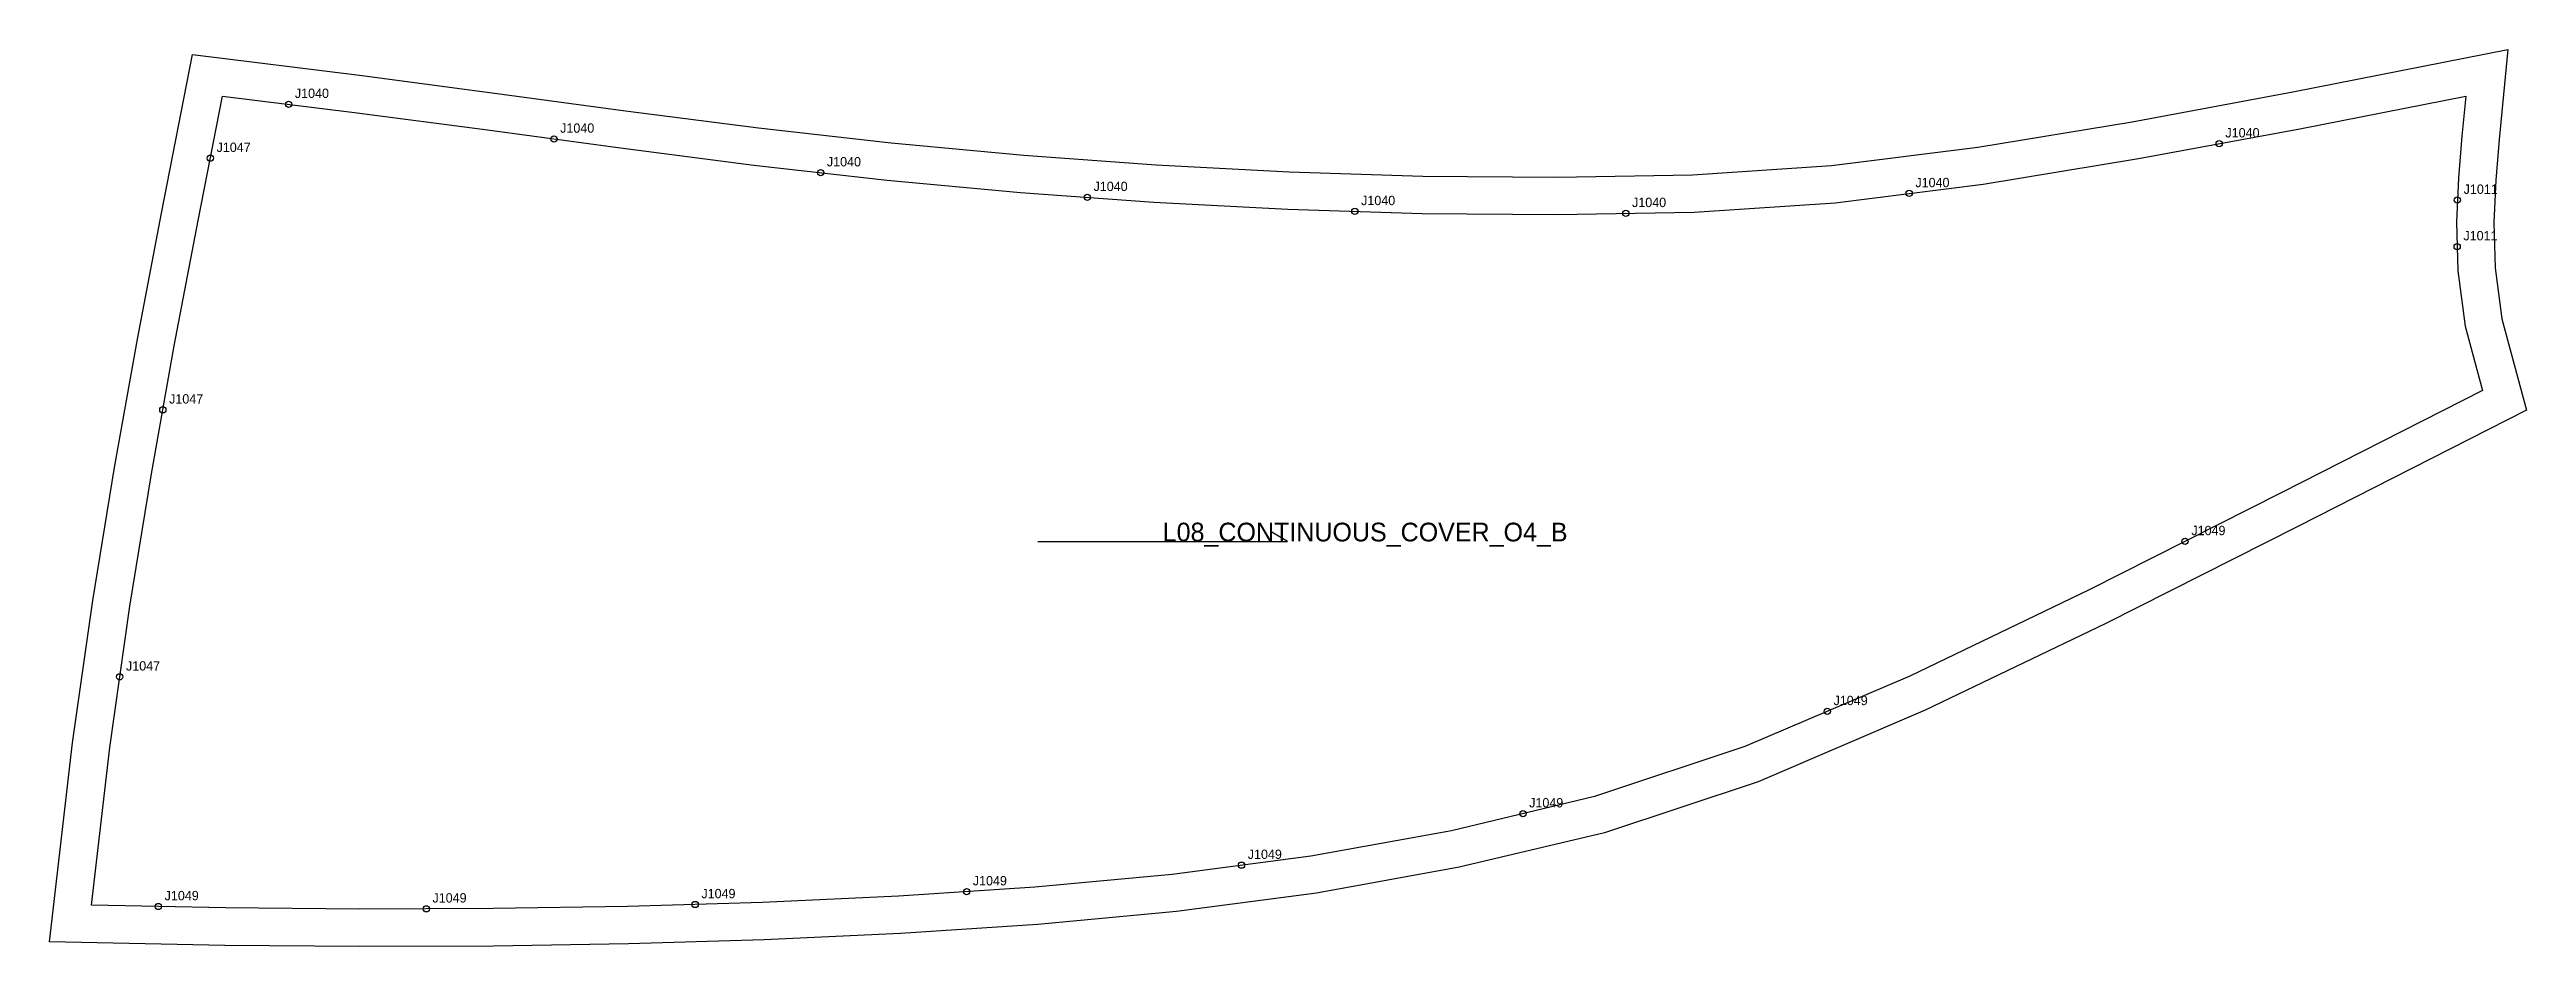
# Model space of a CAD drawing. Header units: millimetres. Extents: x -55 to 738, y -273 to 15.
import ezdxf

# ---------------------------------------------------------------- set-up
doc = ezdxf.new("R2010")
doc.units = ezdxf.units.MM
for name, color, linetype in [('CUT', 1, 'Continuous'), ('GRAIN', 3, 'Continuous'), ('LABEL', 7, 'Continuous'), ('NOTCH', 2, 'Continuous'), ('SEW', 5, 'Continuous')]:
    doc.layers.add(name, color=color, linetype=linetype)

msp = doc.modelspace()

# ---------------------------------------------------------------- linework, layer by layer
at = {"layer": 'CUT'}
msp.add_lwpolyline([(-9.62, 13.29), (43.87, 6.63), (86.45, 1), (129.11, -4.75), (171.75, -10.23), (214.29, -15.04), (256.76, -18.93), (299.27, -22.05), (341.87, -24.32), (384.66, -25.65), (427.76, -25.96), (471.16, -25.24), (515.66, -22.28), (562.56, -16.35), (611.99, -8.25), (663.53, 1.3), (732.44, 14.9), (729.63, -13.94), (728.55, -26.99), (727.98, -40.55), (728.39, -55.11), (730.56, -71.41), (738.4, -100.68), (665.18, -137.95), (603.56, -169.04), (545.74, -196.86), (492.14, -219.77), (442.96, -236.12), (396.32, -247.22), (350.66, -255.45), (305.69, -261.39), (261.27, -265.55), (217.28, -268.42), (173.56, -270.47), (130.1, -271.78), (86.87, -272.44), (43.77, -272.58), (0.72, -272.23), (-55.45, -271.06), (-48.06, -207.27), (-41.61, -161.7), (-34.64, -119.04), (-27.27, -77.92), (-19.59, -37.59), (-9.62, 13.29)], close=True, dxfattribs=at)
at = {"layer": 'GRAIN'}
for p, q in [((261.32, -142.76), (341.32, -142.76)), ((341.32, -142.76), (336.32, -139.76))]:
    msp.add_line(p, q, dxfattribs=at)
at = {"layer": 'NOTCH'}
for centre in [(21.17, -2.63), (106.2, -13.77), (639.92, -15.28), (-3.91, -19.93), (191.69, -24.56), (277.15, -32.46), (540.55, -31.23), (362.9, -36.98), (449.74, -37.6), (716.27, -33.36), (716.19, -48.27), (-19.14, -100.58), (629, -142.76), (-32.95, -186.15), (514.33, -197.24), (416.77, -230.02), (326.57, -246.53), (238.46, -255.01), (-20.56, -259.78), (65.28, -260.51), (151.46, -259.13)]:
    msp.add_circle(centre, 1, dxfattribs=at)
at = {"layer": 'SEW'}
msp.add_lwpolyline([(0, 0), (42.34, -5.27), (84.86, -10.89), (127.55, -16.64), (170.31, -22.14), (213.06, -26.98), (255.78, -30.89), (298.51, -34.02), (341.37, -36.31), (384.43, -37.64), (427.81, -37.96), (471.66, -37.23), (516.81, -34.23), (564.29, -28.22), (614.05, -20.08), (665.78, -10.48), (718.93, 0), (717.68, -12.86), (716.57, -26.24), (715.98, -40.47), (716.41, -56.08), (718.77, -73.77), (724.3, -94.39), (659.75, -127.24), (598.26, -158.27), (540.78, -185.93), (487.88, -208.54), (439.67, -224.56), (393.87, -235.47), (348.81, -243.59), (304.34, -249.47), (260.32, -253.59), (216.6, -256.44), (173.1, -258.48), (129.83, -259.78), (86.76, -260.44), (43.8, -260.58), (0.89, -260.23), (-42.02, -259.34), (-36.16, -208.8), (-29.74, -163.51), (-22.81, -121.06), (-15.47, -80.1), (-7.81, -39.87)], close=True, dxfattribs=at)

# ---------------------------------------------------------------- texts
at = {"layer": 'LABEL'}
for s, height, p in [('J1040', 3, (23.17, -0.63)), ('J1047', 3, (-1.91, -17.93)), ('J1040', 3, (108.2, -11.77)), ('J1040', 3, (641.92, -13.28)), ('J1040', 3, (193.69, -22.56)), ('J1040', 3, (279.15, -30.46)), ('J1040', 3, (542.55, -29.23)), ('J1011', 3, (718.27, -31.36)), ('J1040', 3, (364.9, -34.98)), ('J1040', 3, (451.74, -35.6)), ('J1011', 3, (718.19, -46.27)), ('J1047', 3, (-17.14, -98.58)), ('L08_CONTINUOUS_COVER_O4_B', 6, (301.32, -142.76)), ('J1049', 3, (631, -140.76)), ('J1047', 3, (-30.95, -184.15)), ('J1049', 3, (516.33, -195.24)), ('J1049', 3, (418.77, -228.02)), ('J1049', 3, (328.57, -244.53)), ('J1049', 3, (240.46, -253.01)), ('J1049', 3, (-18.56, -257.78)), ('J1049', 3, (67.28, -258.51)), ('J1049', 3, (153.46, -257.13))]:
    msp.add_text(s, height=height, dxfattribs=at).set_placement(p)

doc.saveas('drawing.dxf')
